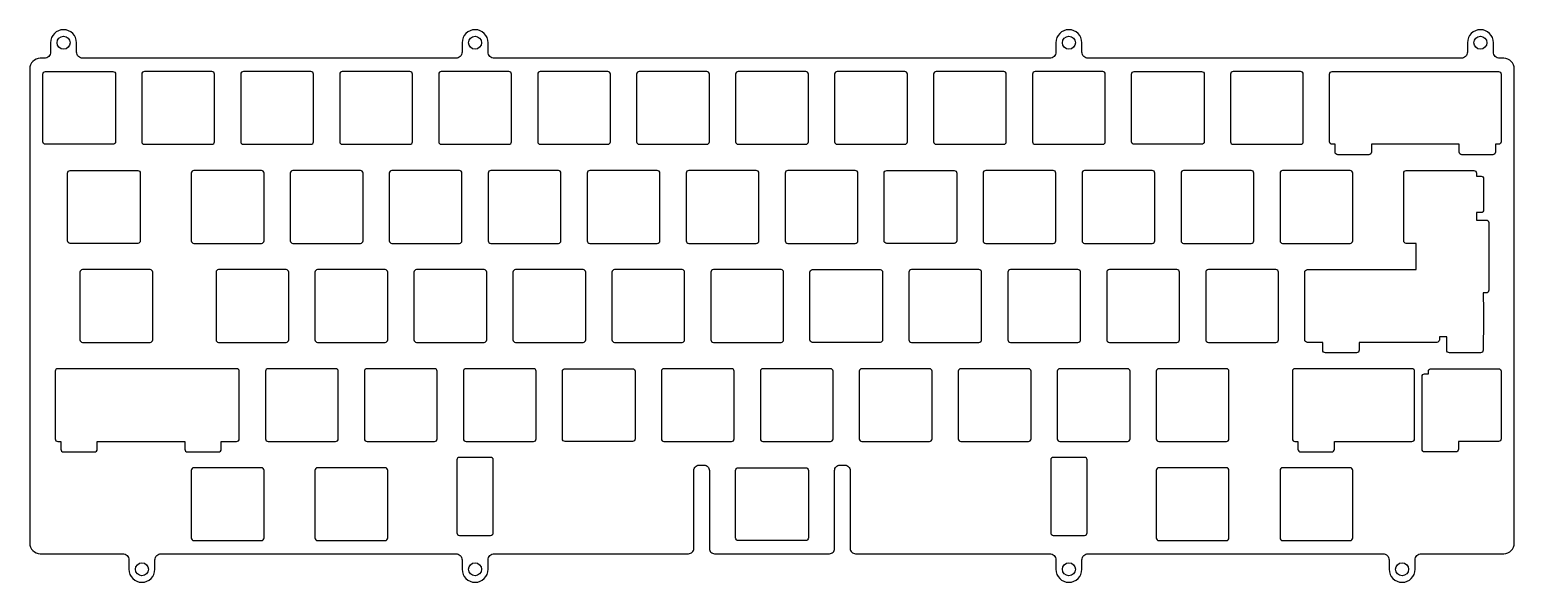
# Model space of a CAD drawing. Header units: millimetres. Extents: x -129 to 157, y 56 to 162.
import ezdxf

# ---------------------------------------------------------------- set-up
doc = ezdxf.new("R2010")
doc.units = ezdxf.units.MM
doc.layers.get('0').update_dxf_attribs({"linetype": 'CONTINUOUS'})

msp = doc.modelspace()

# ---------------------------------------------------------------- linework, layer by layer
for points in [[(-126.77, 156.68, 0.414214), (-128.77, 154.68), (-128.77, 63.43, 0.414214), (-126.77, 61.43), (-110.87, 61.43, -0.414214), (-109.67, 60.23), (-109.67, 58.43, 1), (-104.67, 58.43), (-104.67, 60.23, -0.414214), (-103.47, 61.43), (-46.75, 61.43, -0.414214), (-45.55, 60.23), (-45.55, 58.43, 1), (-40.55, 58.43), (-40.55, 60.23, -0.414214), (-39.35, 61.43), (-1.95, 61.43, 0.414214), (-0.95, 62.43), (-0.95, 77.45, -0.414214), (0.05, 78.45), (1.05, 78.45, -0.414214), (2.05, 77.45), (2.05, 62.43, 0.414214), (3.05, 61.43), (25.15, 61.43, 0.414214), (26.15, 62.43), (26.15, 77.45, -0.414214), (27.15, 78.45), (28.15, 78.45, -0.414214), (29.15, 77.45), (29.15, 62.43, 0.414214), (30.15, 61.43), (67.55, 61.43, -0.414214), (68.75, 60.23), (68.75, 58.43, 1), (73.75, 58.43), (73.75, 60.23, -0.414214), (74.95, 61.43), (131.68, 61.43, -0.414214), (132.88, 60.23), (132.88, 58.43, 1), (137.88, 58.43), (137.88, 60.23, -0.414214), (139.08, 61.43), (154.98, 61.43, 0.414214), (156.98, 63.43), (156.98, 154.68, 0.414214), (154.98, 156.68), (154.15, 156.68, -0.414214), (152.95, 157.88), (152.95, 159.68, 1), (147.95, 159.68), (147.95, 157.88, -0.414214), (146.75, 156.68), (74.95, 156.68, -0.414214), (73.75, 157.88), (73.75, 159.68, 1), (68.75, 159.68), (68.75, 157.88, -0.414214), (67.55, 156.68), (-39.35, 156.68, -0.414214), (-40.55, 157.88), (-40.55, 159.68, 1), (-45.55, 159.68), (-45.55, 157.88, -0.414214), (-46.75, 156.68), (-118.55, 156.68, -0.414214), (-119.75, 157.88), (-119.75, 159.68, 1), (-124.75, 159.68), (-124.75, 157.88, -0.414214), (-125.95, 156.68)], [(-126.25, 140.65), (-126.25, 153.65, -0.414214), (-125.75, 154.15), (-112.75, 154.15, -0.414214), (-112.25, 153.65), (-112.25, 140.65, -0.414214), (-112.75, 140.15), (-125.75, 140.15, -0.414214)], [(-106.7, 154.15, 0.414214), (-107.2, 153.65), (-107.2, 140.65, 0.414214), (-106.7, 140.15), (-93.7, 140.15, 0.414214), (-93.2, 140.65), (-93.2, 153.65, 0.414214), (-93.7, 154.15)], [(-87.65, 154.15, 0.414214), (-88.15, 153.65), (-88.15, 140.65, 0.414214), (-87.65, 140.15), (-74.65, 140.15, 0.414214), (-74.15, 140.65), (-74.15, 153.65, 0.414214), (-74.65, 154.15)], [(-68.6, 154.15, 0.414214), (-69.1, 153.65), (-69.1, 140.65, 0.414214), (-68.6, 140.15), (-55.6, 140.15, 0.414214), (-55.1, 140.65), (-55.1, 153.65, 0.414214), (-55.6, 154.15)], [(-49.55, 154.15, 0.414214), (-50.05, 153.65), (-50.05, 140.65, 0.414214), (-49.55, 140.15), (-36.55, 140.15, 0.414214), (-36.05, 140.65), (-36.05, 153.65, 0.414214), (-36.55, 154.15)], [(-30.5, 154.15, 0.414214), (-31, 153.65), (-31, 140.65, 0.414214), (-30.5, 140.15), (-17.5, 140.15, 0.414214), (-17, 140.65), (-17, 153.65, 0.414214), (-17.5, 154.15)], [(-11.45, 154.15, 0.414214), (-11.95, 153.65), (-11.95, 140.65, 0.414214), (-11.45, 140.15), (1.55, 140.15, 0.414214), (2.05, 140.65), (2.05, 153.65, 0.414214), (1.55, 154.15)], [(7.6, 154.15, 0.414214), (7.1, 153.65), (7.1, 140.65, 0.414214), (7.6, 140.15), (20.6, 140.15, 0.414214), (21.1, 140.65), (21.1, 153.65, 0.414214), (20.6, 154.15)], [(26.65, 154.15, 0.414214), (26.15, 153.65), (26.15, 140.65, 0.414214), (26.65, 140.15), (39.65, 140.15, 0.414214), (40.15, 140.65), (40.15, 153.65, 0.414214), (39.65, 154.15)], [(45.7, 154.15, 0.414214), (45.2, 153.65), (45.2, 140.65, 0.414214), (45.7, 140.15), (58.7, 140.15, 0.414214), (59.2, 140.65), (59.2, 153.65, 0.414214), (58.7, 154.15)], [(64.75, 154.15, 0.414214), (64.25, 153.65), (64.25, 140.65, 0.414214), (64.75, 140.15), (77.75, 140.15, 0.414214), (78.25, 140.65), (78.25, 153.65, 0.414214), (77.75, 154.15)], [(83.3, 140.65), (83.3, 153.65, -0.414214), (83.8, 154.15), (96.8, 154.15, -0.414214), (97.3, 153.65), (97.3, 140.65, -0.414214), (96.8, 140.15), (83.8, 140.15, -0.414214)], [(102.85, 154.15, 0.414214), (102.35, 153.65), (102.35, 140.65, 0.414214), (102.85, 140.15), (115.85, 140.15, 0.414214), (116.35, 140.65), (116.35, 153.65, 0.414214), (115.85, 154.15)], [(121.4, 140.65), (121.4, 153.65, -0.414214), (121.9, 154.15), (153.95, 154.15, -0.414214), (154.45, 153.65), (154.45, 140.65, -0.414214), (153.95, 140.15), (153.36, 140.15), (153.36, 138.65, -0.414214), (152.86, 138.15), (146.86, 138.15, -0.414214), (146.36, 138.65), (146.36, 140.15), (129.49, 140.15), (129.49, 138.65, -0.414214), (128.99, 138.15), (122.99, 138.15, -0.414214), (122.49, 138.65), (122.49, 140.15), (121.9, 140.15, -0.414214)], [(-121.49, 121.6), (-121.49, 134.6, -0.414214), (-120.99, 135.1), (-107.99, 135.1, -0.414214), (-107.49, 134.6), (-107.49, 121.6, -0.414214), (-107.99, 121.1), (-120.99, 121.1, -0.414214)], [(-97.17, 135.1, 0.414214), (-97.67, 134.6), (-97.67, 121.6, 0.414214), (-97.17, 121.1), (-84.17, 121.1, 0.414214), (-83.67, 121.6), (-83.67, 134.6, 0.414214), (-84.17, 135.1)], [(-78.12, 135.1, 0.414214), (-78.62, 134.6), (-78.62, 121.6, 0.414214), (-78.12, 121.1), (-65.12, 121.1, 0.414214), (-64.62, 121.6), (-64.62, 134.6, 0.414214), (-65.12, 135.1)], [(-59.07, 135.1, 0.414214), (-59.57, 134.6), (-59.57, 121.6, 0.414214), (-59.07, 121.1), (-46.07, 121.1, 0.414214), (-45.57, 121.6), (-45.57, 134.6, 0.414214), (-46.07, 135.1)], [(-40.02, 135.1, 0.414214), (-40.52, 134.6), (-40.52, 121.6, 0.414214), (-40.02, 121.1), (-27.02, 121.1, 0.414214), (-26.52, 121.6), (-26.52, 134.6, 0.414214), (-27.02, 135.1)], [(-20.97, 135.1, 0.414214), (-21.47, 134.6), (-21.47, 121.6, 0.414214), (-20.97, 121.1), (-7.97, 121.1, 0.414214), (-7.47, 121.6), (-7.47, 134.6, 0.414214), (-7.97, 135.1)], [(-1.92, 135.1, 0.414214), (-2.42, 134.6), (-2.42, 121.6, 0.414214), (-1.92, 121.1), (11.08, 121.1, 0.414214), (11.58, 121.6), (11.58, 134.6, 0.414214), (11.08, 135.1)], [(17.13, 135.1, 0.414214), (16.63, 134.6), (16.63, 121.6, 0.414214), (17.13, 121.1), (30.13, 121.1, 0.414214), (30.63, 121.6), (30.63, 134.6, 0.414214), (30.13, 135.1)], [(35.68, 121.6), (35.68, 134.6, -0.414214), (36.18, 135.1), (49.18, 135.1, -0.414214), (49.68, 134.6), (49.68, 121.6, -0.414214), (49.18, 121.1), (36.18, 121.1, -0.414214)], [(55.23, 135.1, 0.414214), (54.73, 134.6), (54.73, 121.6, 0.414214), (55.23, 121.1), (68.23, 121.1, 0.414214), (68.73, 121.6), (68.73, 134.6, 0.414214), (68.23, 135.1)], [(74.28, 135.1, 0.414214), (73.78, 134.6), (73.78, 121.6, 0.414214), (74.28, 121.1), (87.28, 121.1, 0.414214), (87.78, 121.6), (87.78, 134.6, 0.414214), (87.28, 135.1)], [(93.33, 135.1, 0.414214), (92.83, 134.6), (92.83, 121.6, 0.414214), (93.33, 121.1), (106.33, 121.1, 0.414214), (106.83, 121.6), (106.83, 134.6, 0.414214), (106.33, 135.1)], [(125.88, 134.6, 0.414214), (125.38, 135.1), (112.38, 135.1, 0.414214), (111.88, 134.6), (111.88, 121.6, 0.414214), (112.38, 121.1), (125.38, 121.1, 0.414214), (125.88, 121.6)], [(143.98, 100.55), (143.98, 103.14), (142.55, 103.14), (142.55, 102.55, -0.414214), (142.05, 102.05), (127.11, 102.05), (127.11, 100.55, -0.414214), (126.61, 100.05), (120.61, 100.05, -0.414214), (120.11, 100.55), (120.11, 102.05), (117.14, 102.05, -0.414214), (116.64, 102.55), (116.64, 115.55, -0.414214), (117.14, 116.05), (138.07, 116.05), (138.07, 121.1), (136.19, 121.1, -0.414214), (135.69, 121.6), (135.69, 134.6, -0.414214), (136.19, 135.1), (149.19, 135.1, -0.414214), (149.69, 134.6), (149.69, 134.02), (150.57, 134.02, -0.414214), (151.07, 133.52), (151.07, 127.52, -0.414214), (150.57, 127.02), (149.69, 127.02), (149.69, 125.58), (151.57, 125.58, -0.414214), (152.07, 125.08), (152.07, 112.08, -0.414214), (151.57, 111.58), (150.98, 111.58), (150.98, 109.92, -0.150834), (151.07, 109.64), (151.07, 103.64, -0.150834), (150.98, 103.36), (150.98, 100.55, -0.414214), (150.48, 100.05), (144.48, 100.05, -0.414214)], [(-105.1, 115.55, 0.414214), (-105.6, 116.05), (-118.6, 116.05, 0.414214), (-119.1, 115.55), (-119.1, 102.55, 0.414214), (-118.6, 102.05), (-105.6, 102.05, 0.414214), (-105.1, 102.55)], [(-92.41, 116.05, 0.414214), (-92.91, 115.55), (-92.91, 102.55, 0.414214), (-92.41, 102.05), (-79.41, 102.05, 0.414214), (-78.91, 102.55), (-78.91, 115.55, 0.414214), (-79.41, 116.05)], [(-73.36, 116.05, 0.414214), (-73.86, 115.55), (-73.86, 102.55, 0.414214), (-73.36, 102.05), (-60.36, 102.05, 0.414214), (-59.86, 102.55), (-59.86, 115.55, 0.414214), (-60.36, 116.05)], [(-54.31, 116.05, 0.414214), (-54.81, 115.55), (-54.81, 102.55, 0.414214), (-54.31, 102.05), (-41.31, 102.05, 0.414214), (-40.81, 102.55), (-40.81, 115.55, 0.414214), (-41.31, 116.05)], [(-35.26, 116.05, 0.414214), (-35.76, 115.55), (-35.76, 102.55, 0.414214), (-35.26, 102.05), (-22.26, 102.05, 0.414214), (-21.76, 102.55), (-21.76, 115.55, 0.414214), (-22.26, 116.05)], [(-16.21, 116.05, 0.414214), (-16.71, 115.55), (-16.71, 102.55, 0.414214), (-16.21, 102.05), (-3.21, 102.05, 0.414214), (-2.71, 102.55), (-2.71, 115.55, 0.414214), (-3.21, 116.05)], [(2.84, 116.05, 0.414214), (2.34, 115.55), (2.34, 102.55, 0.414214), (2.84, 102.05), (15.84, 102.05, 0.414214), (16.34, 102.55), (16.34, 115.55, 0.414214), (15.84, 116.05)], [(21.39, 102.55), (21.39, 115.55, -0.414214), (21.89, 116.05), (34.89, 116.05, -0.414214), (35.39, 115.55), (35.39, 102.55, -0.414214), (34.89, 102.05), (21.89, 102.05, -0.414214)], [(40.94, 116.05, 0.414214), (40.44, 115.55), (40.44, 102.55, 0.414214), (40.94, 102.05), (53.94, 102.05, 0.414214), (54.44, 102.55), (54.44, 115.55, 0.414214), (53.94, 116.05)], [(59.99, 116.05, 0.414214), (59.49, 115.55), (59.49, 102.55, 0.414214), (59.99, 102.05), (72.99, 102.05, 0.414214), (73.49, 102.55), (73.49, 115.55, 0.414214), (72.99, 116.05)], [(79.04, 116.05, 0.414214), (78.54, 115.55), (78.54, 102.55, 0.414214), (79.04, 102.05), (92.04, 102.05, 0.414214), (92.54, 102.55), (92.54, 115.55, 0.414214), (92.04, 116.05)], [(98.09, 116.05, 0.414214), (97.59, 115.55), (97.59, 102.55, 0.414214), (98.09, 102.05), (111.09, 102.05, 0.414214), (111.59, 102.55), (111.59, 115.55, 0.414214), (111.09, 116.05)], [(-123.37, 97, 0.414214), (-123.87, 96.5), (-123.87, 83.5, 0.414214), (-123.37, 83), (-122.78, 83), (-122.78, 81.5, 0.414214), (-122.28, 81), (-116.28, 81, 0.414214), (-115.78, 81.5), (-115.78, 83), (-98.9, 83), (-98.9, 81.5, 0.414214), (-98.4, 81), (-92.4, 81, 0.414214), (-91.9, 81.5), (-91.9, 83), (-88.94, 83, 0.414214), (-88.44, 83.5), (-88.44, 96.5, 0.414214), (-88.94, 97)], [(-82.89, 97, 0.414214), (-83.39, 96.5), (-83.39, 83.5, 0.414214), (-82.89, 83), (-69.89, 83, 0.414214), (-69.39, 83.5), (-69.39, 96.5, 0.414214), (-69.89, 97)], [(-63.84, 97, 0.414214), (-64.34, 96.5), (-64.34, 83.5, 0.414214), (-63.84, 83), (-50.84, 83, 0.414214), (-50.34, 83.5), (-50.34, 96.5, 0.414214), (-50.84, 97)], [(-44.79, 97, 0.414214), (-45.29, 96.5), (-45.29, 83.5, 0.414214), (-44.79, 83), (-31.79, 83, 0.414214), (-31.29, 83.5), (-31.29, 96.5, 0.414214), (-31.79, 97)], [(-26.24, 83.5), (-26.24, 96.5, -0.414214), (-25.74, 97), (-12.74, 97, -0.414214), (-12.24, 96.5), (-12.24, 83.5, -0.414214), (-12.74, 83), (-25.74, 83, -0.414214)], [(-6.69, 97, 0.414214), (-7.19, 96.5), (-7.19, 83.5, 0.414214), (-6.69, 83), (6.31, 83, 0.414214), (6.81, 83.5), (6.81, 96.5, 0.414214), (6.31, 97)], [(25.86, 96.5, 0.414214), (25.36, 97), (12.36, 97, 0.414214), (11.86, 96.5), (11.86, 83.5, 0.414214), (12.36, 83), (25.36, 83, 0.414214), (25.86, 83.5)], [(31.41, 97, 0.414214), (30.91, 96.5), (30.91, 83.5, 0.414214), (31.41, 83), (44.41, 83, 0.414214), (44.91, 83.5), (44.91, 96.5, 0.414214), (44.41, 97)], [(50.46, 97, 0.414214), (49.96, 96.5), (49.96, 83.5, 0.414214), (50.46, 83), (63.46, 83, 0.414214), (63.96, 83.5), (63.96, 96.5, 0.414214), (63.46, 97)], [(69.51, 97, 0.414214), (69.01, 96.5), (69.01, 83.5, 0.414214), (69.51, 83), (82.51, 83, 0.414214), (83.01, 83.5), (83.01, 96.5, 0.414214), (82.51, 97)], [(88.56, 97, 0.414214), (88.06, 96.5), (88.06, 83.5, 0.414214), (88.56, 83), (101.56, 83, 0.414214), (102.06, 83.5), (102.06, 96.5, 0.414214), (101.56, 97)], [(114.76, 97, 0.414214), (114.26, 96.5), (114.26, 83.5, 0.414214), (114.76, 83), (115.34, 83), (115.34, 81.5, 0.414214), (115.84, 81), (121.84, 81, 0.414214), (122.34, 81.5), (122.34, 83), (137.28, 83, 0.414214), (137.78, 83.5), (137.78, 96.5, 0.414214), (137.28, 97)], [(153.95, 83), (146.22, 83), (146.22, 81.5, -0.414214), (145.72, 81), (139.72, 81, -0.414214), (139.22, 81.5), (139.22, 95.5, -0.414214), (139.72, 96), (140.45, 96), (140.45, 96.5, -0.414214), (140.95, 97), (153.95, 97, -0.414214), (154.45, 96.5), (154.45, 83.5, -0.414214)], [(-97.17, 77.95, 0.414214), (-97.67, 77.45), (-97.67, 64.45, 0.414214), (-97.17, 63.95), (-84.17, 63.95, 0.414214), (-83.67, 64.45), (-83.67, 77.45, 0.414214), (-84.17, 77.95)], [(-73.36, 77.95, 0.414214), (-73.86, 77.45), (-73.86, 64.45, 0.414214), (-73.36, 63.95), (-60.36, 63.95, 0.414214), (-59.86, 64.45), (-59.86, 77.45, 0.414214), (-60.36, 77.95)], [(-40.05, 64.95, 0.414214), (-39.55, 65.45), (-39.55, 79.45, 0.414214), (-40.05, 79.95), (-46.05, 79.95, 0.414214), (-46.55, 79.45), (-46.55, 65.45, 0.414214), (-46.05, 64.95)], [(21.1, 77.45), (21.1, 64.45, -0.414214), (20.6, 63.95), (7.6, 63.95, -0.414214), (7.1, 64.45), (7.1, 77.45, -0.414214), (7.6, 77.95), (20.6, 77.95, -0.414214)], [(74.25, 64.95, 0.414214), (74.75, 65.45), (74.75, 79.45, 0.414214), (74.25, 79.95), (68.25, 79.95, 0.414214), (67.75, 79.45), (67.75, 65.45, 0.414214), (68.25, 64.95)], [(88.56, 77.95, 0.414214), (88.06, 77.45), (88.06, 64.45, 0.414214), (88.56, 63.95), (101.56, 63.95, 0.414214), (102.06, 64.45), (102.06, 77.45, 0.414214), (101.56, 77.95)], [(112.38, 77.95, 0.414214), (111.88, 77.45), (111.88, 64.45, 0.414214), (112.38, 63.95), (125.38, 63.95, 0.414214), (125.88, 64.45), (125.88, 77.45, 0.414214), (125.38, 77.95)]]:
    msp.add_lwpolyline(points, format="xyb", close=True)
for centre in [(-122.25, 159.68, 0), (-43.05, 159.68, 0), (71.25, 159.68, 0), (150.45, 159.68, 0), (-107.17, 58.43, 0), (-43.05, 58.43, 0), (71.25, 58.43, 0), (135.38, 58.43, 0)]:
    msp.add_circle(centre, 1.25)

doc.saveas('drawing.dxf')
